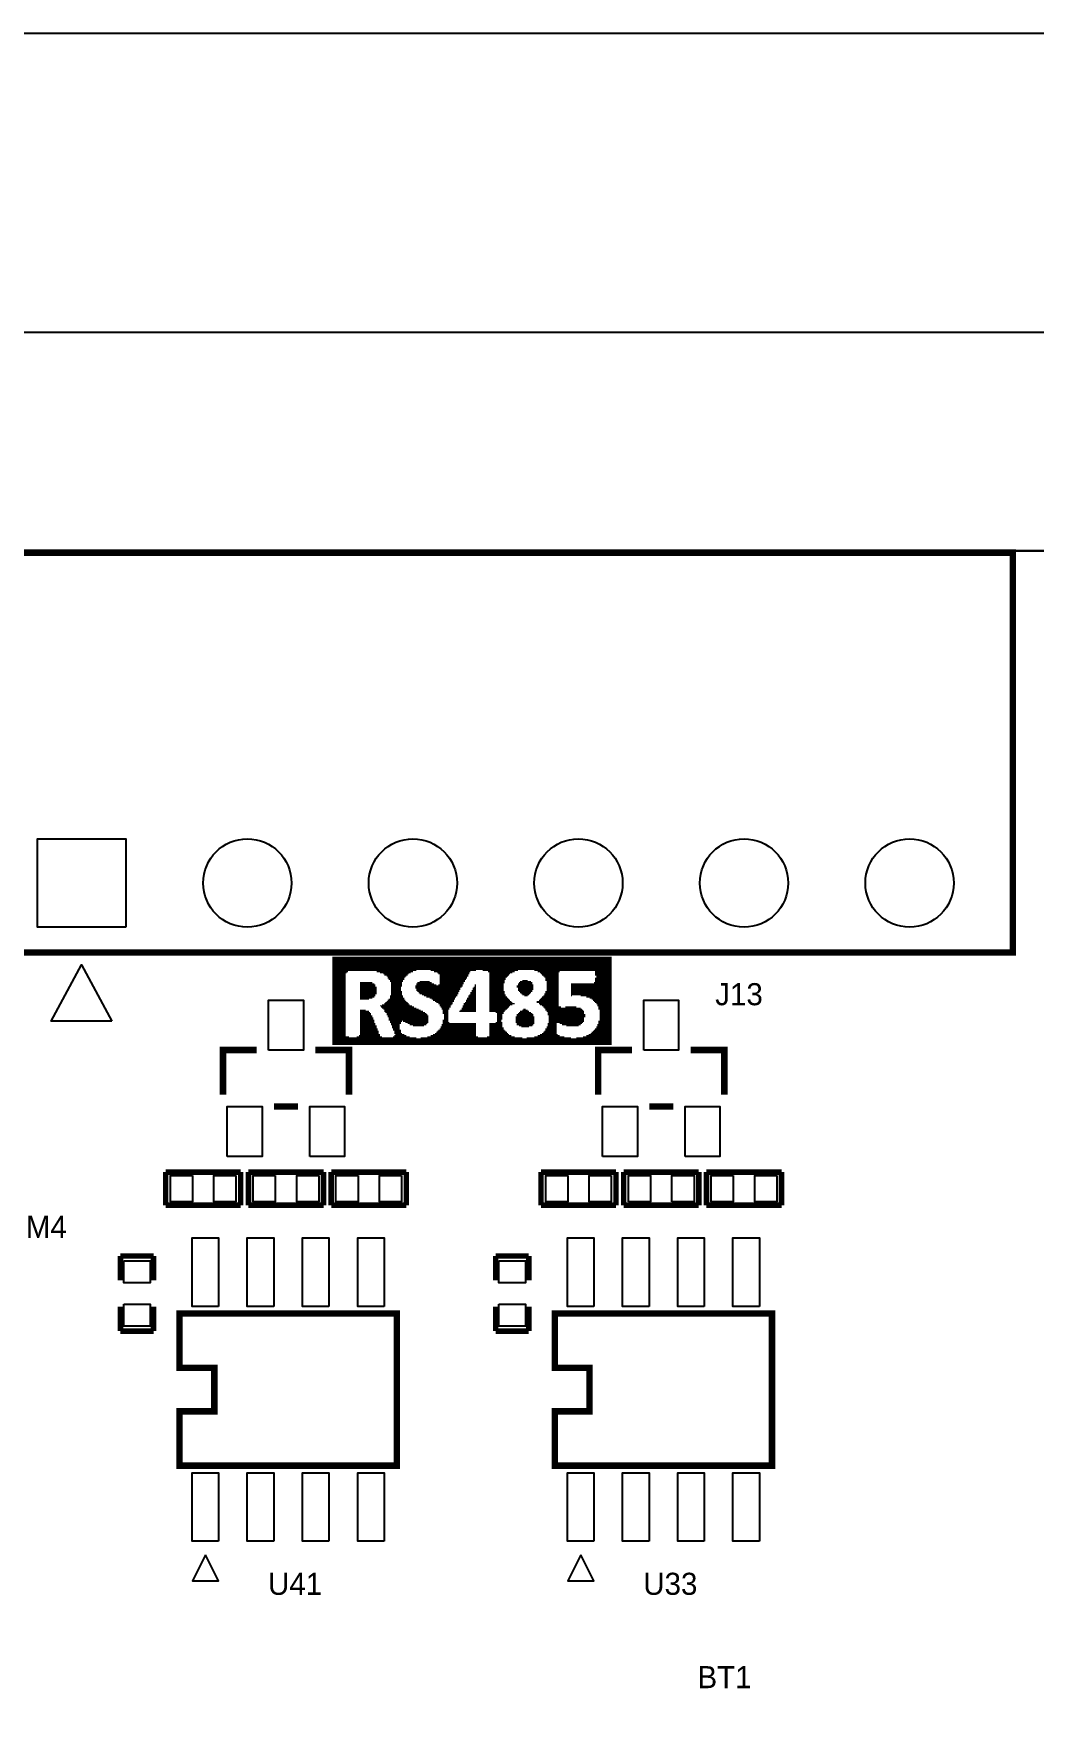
# Model space of a CAD drawing. Extents: x -41 to 160, y -9 to 129.
# Drawn here: x 2.19 to 25.23, y 85.16 to 123.7 of the extents above; entities that cross this region are included whole.
import ezdxf

# ---------------------------------------------------------------- set-up
doc = ezdxf.new("R2010")
doc.units = 0
for name, color, linetype in [('BG_DIMENSION', 7, 'CONTINUOUS'), ('BG_OUTLINE', 7, 'CONTINUOUS'), ('MA_PEN3', 7, 'CONTINUOUS'), ('PG_SILKSCREEN_TOP', 2, 'CONTINUOUS'), ('PIN_TOP', 1, 'CONTINUOUS'), ('RD_SILKSCREEN_TOP', 40, 'CONTINUOUS')]:
    doc.layers.add(name, color=color, linetype=linetype)

msp = doc.modelspace()

# ---------------------------------------------------------------- linework, layer by layer
at = {"layer": 'BG_DIMENSION'}
for points in [[(80.74152, 123.70054), (-7.49996, 123.70054)], [(80.94472, 116.82476), (-1.905102, 116.82476)], [(20.321295, 111.800081), (-38.265735, 111.800081)], [(73.872776, 111.800081), (-28.230195, 111.800081)]]:
    msp.add_lwpolyline(points, dxfattribs=at)
at = {"layer": 'BG_OUTLINE'}
msp.add_lwpolyline([(71.290942, -9.350096), (51.100101, -9.350096), (50.6, -8.849995), (50.6, -1.899996, 1.000004), (48.700106, -1.899996), (48.700106, -8.849995), (48.200005, -9.350096), (38.000102, -9.350096), (37.500001, -8.849995), (37.500001, 1.575003, 1.000005), (33.849996, 1.575003), (33.849996, -4.850003), (25.849986, -4.850003), (25.849986, 3.399917), (7.499985, 3.399917), (7.499985, -4.850003), (-6.571691, -4.850003, -0.401142), (-7.499985, -3.825977), (-7.49996, 110.871787, -0.401142), (-6.475933, 111.800081), (159.221475, 111.800081, -0.401142)], format="xyb", dxfattribs=at)
msp.add_lwpolyline([(159.221475, 111.800081), (-6.475933, 111.800081)], dxfattribs=at)
at = {"layer": 'MA_PEN3', "const_width": 0.0254}
for points in [[(9.07034, 102.44582), (15.49654, 102.44582)], [(9.07034, 102.42042), (15.49654, 102.42042)], [(9.07034, 102.39502), (15.49654, 102.39502)], [(9.07034, 102.36962), (15.49654, 102.36962)], [(9.07034, 102.34422), (15.49654, 102.34422)], [(9.07034, 102.31882), (15.49654, 102.31882)], [(9.07034, 102.29342), (15.49654, 102.29342)], [(9.07034, 102.26802), (15.49654, 102.26802)], [(9.07034, 102.24262), (15.49654, 102.24262)], [(9.07034, 102.21722), (15.49654, 102.21722)], [(9.07034, 102.19182), (15.49654, 102.19182)], [(9.07034, 102.16642), (15.49654, 102.16642)], [(9.07034, 102.14102), (11.00074, 102.14102)], [(9.07034, 102.11562), (9.42594, 102.11562)], [(10.08634, 102.11562), (10.92454, 102.11562)], [(11.33094, 102.14102), (12.37234, 102.14102)], [(11.40714, 102.11562), (12.24534, 102.11562)], [(12.52474, 102.14102), (13.33754, 102.14102)], [(12.65174, 102.11562), (13.26134, 102.11562)], [(13.71854, 102.14102), (15.49654, 102.14102)], [(13.79474, 102.11562), (14.30274, 102.11562)], [(15.11554, 102.11562), (15.49654, 102.11562)], [(9.07034, 102.09022), (9.40054, 102.09022)], [(9.07034, 102.06482), (9.37514, 102.06482)], [(9.07034, 102.03942), (9.37514, 102.03942)], [(9.07034, 102.01402), (9.37514, 102.01402)], [(9.07034, 101.98862), (9.37514, 101.98862)], [(9.07034, 101.96322), (9.37514, 101.96322)], [(9.07034, 101.93782), (9.37514, 101.93782)], [(9.07034, 101.91242), (9.37514, 101.91242)], [(9.07034, 101.88702), (9.37514, 101.88702)], [(9.07034, 101.86162), (9.37514, 101.86162)], [(9.07034, 101.83622), (9.37514, 101.83622)], [(9.07034, 101.81082), (9.37514, 101.81082)], [(9.07034, 101.78542), (9.37514, 101.78542)], [(9.07034, 101.76002), (9.37514, 101.76002)], [(9.07034, 101.73462), (9.37514, 101.73462)], [(9.70534, 101.86162), (9.98474, 101.86162)], [(9.70534, 101.83622), (10.03554, 101.83622)], [(9.70534, 101.81082), (10.06094, 101.81082)], [(9.70534, 101.78542), (10.06094, 101.78542)], [(9.70534, 101.76002), (10.08634, 101.76002)], [(9.70534, 101.73462), (10.08634, 101.73462)], [(10.16254, 102.09022), (10.87374, 102.09022)], [(10.23874, 102.06482), (10.82294, 102.06482)], [(10.26414, 102.03942), (10.79754, 102.03942)], [(10.31494, 102.01402), (10.77214, 102.01402)], [(10.34034, 101.98862), (10.74674, 101.98862)], [(10.34034, 101.96322), (10.72134, 101.96322)], [(10.36574, 101.93782), (10.72134, 101.93782)], [(10.39114, 101.91242), (10.69594, 101.91242)], [(10.39114, 101.88702), (10.69594, 101.88702)], [(10.41654, 101.86162), (10.67054, 101.86162)], [(10.41654, 101.83622), (10.67054, 101.83622)], [(10.41654, 101.81082), (10.67054, 101.81082)], [(10.41654, 101.78542), (10.67054, 101.78542)], [(10.41654, 101.76002), (10.64514, 101.76002)], [(10.41654, 101.73462), (10.64514, 101.73462)], [(10.97534, 101.78542), (12.06754, 101.78542)], [(10.97534, 101.76002), (12.04214, 101.76002)], [(10.97534, 101.73462), (12.01674, 101.73462)], [(11.00074, 101.83622), (11.40714, 101.83622)], [(11.00074, 101.81082), (11.45794, 101.81082)], [(11.02614, 101.86162), (11.35634, 101.86162)], [(11.07694, 101.88702), (11.30554, 101.88702)], [(11.48334, 102.09022), (12.21994, 102.09022)], [(11.50874, 102.06482), (12.21994, 102.06482)], [(11.50874, 101.81082), (12.06754, 101.81082)], [(11.53414, 102.03942), (12.19454, 102.03942)], [(11.53414, 102.01402), (12.19454, 102.01402)], [(11.53414, 101.98862), (12.16914, 101.98862)], [(11.53414, 101.96322), (12.16914, 101.96322)], [(11.53414, 101.93782), (12.14374, 101.93782)], [(11.53414, 101.91242), (12.11834, 101.91242)], [(11.53414, 101.88702), (12.11834, 101.88702)], [(11.53414, 101.86162), (12.09294, 101.86162)], [(11.53414, 101.83622), (12.09294, 101.83622)], [(12.29614, 101.73462), (12.37234, 101.73462)], [(12.32154, 101.76002), (12.37234, 101.76002)], [(12.34694, 101.81082), (12.37234, 101.81082)], [(12.34694, 101.78542), (12.37234, 101.78542)], [(12.67714, 102.09022), (13.21054, 102.09022)], [(12.67714, 102.06482), (13.15974, 102.06482)], [(12.67714, 102.03942), (13.13434, 102.03942)], [(12.67714, 102.01402), (13.10894, 102.01402)], [(12.67714, 101.98862), (13.08354, 101.98862)], [(12.67714, 101.96322), (13.05814, 101.96322)], [(12.67714, 101.93782), (13.05814, 101.93782)], [(12.67714, 101.91242), (13.03274, 101.91242)], [(12.67714, 101.88702), (13.03274, 101.88702)], [(12.67714, 101.86162), (13.03274, 101.86162)], [(12.67714, 101.83622), (13.00734, 101.83622)], [(12.67714, 101.81082), (13.00734, 101.81082)], [(12.67714, 101.78542), (13.00734, 101.78542)], [(12.67714, 101.76002), (13.00734, 101.76002)], [(12.67714, 101.73462), (13.00734, 101.73462)], [(13.31214, 101.78542), (13.69314, 101.78542)], [(13.31214, 101.76002), (13.69314, 101.76002)], [(13.33754, 101.83622), (13.66774, 101.83622)], [(13.33754, 101.81082), (13.69314, 101.81082)], [(13.33754, 101.73462), (13.69314, 101.73462)], [(13.36294, 101.86162), (13.66774, 101.86162)], [(13.38834, 101.88702), (13.64234, 101.88702)], [(13.43914, 101.91242), (13.56614, 101.91242)], [(13.84554, 102.09022), (14.27734, 102.09022)], [(13.87094, 102.06482), (14.27734, 102.06482)], [(13.89634, 102.03942), (14.27734, 102.03942)], [(13.92174, 102.01402), (14.27734, 102.01402)], [(13.94714, 101.98862), (14.27734, 101.98862)], [(13.97254, 101.96322), (14.27734, 101.96322)], [(13.97254, 101.93782), (14.27734, 101.93782)], [(13.97254, 101.91242), (14.27734, 101.91242)], [(13.99794, 101.88702), (14.27734, 101.88702)], [(13.99794, 101.86162), (14.27734, 101.86162)], [(13.99794, 101.83622), (14.27734, 101.83622)], [(13.99794, 101.81082), (14.27734, 101.81082)], [(13.99794, 101.78542), (14.27734, 101.78542)], [(13.99794, 101.76002), (14.27734, 101.76002)], [(13.99794, 101.73462), (14.27734, 101.73462)], [(14.55674, 101.83622), (15.49654, 101.83622)], [(14.55674, 101.81082), (15.49654, 101.81082)], [(14.55674, 101.78542), (15.49654, 101.78542)], [(14.55674, 101.76002), (15.49654, 101.76002)], [(14.55674, 101.73462), (15.49654, 101.73462)], [(15.09014, 101.86162), (15.49654, 101.86162)], [(15.11554, 102.09022), (15.49654, 102.09022)], [(15.11554, 102.06482), (15.49654, 102.06482)], [(15.11554, 102.03942), (15.49654, 102.03942)], [(15.11554, 101.96322), (15.49654, 101.96322)], [(15.11554, 101.93782), (15.49654, 101.93782)], [(15.11554, 101.91242), (15.49654, 101.91242)], [(15.11554, 101.88702), (15.49654, 101.88702)], [(15.14094, 102.01402), (15.49654, 102.01402)], [(15.14094, 101.98862), (15.49654, 101.98862)], [(9.07034, 101.70922), (9.37514, 101.70922)], [(9.07034, 101.68382), (9.37514, 101.68382)], [(9.07034, 101.65842), (9.37514, 101.65842)], [(9.07034, 101.63302), (9.37514, 101.63302)], [(9.07034, 101.60762), (9.37514, 101.60762)], [(9.07034, 101.58222), (9.37514, 101.58222)], [(9.07034, 101.55682), (9.37514, 101.55682)], [(9.07034, 101.53142), (9.37514, 101.53142)], [(9.07034, 101.50602), (9.37514, 101.50602)], [(9.07034, 101.48062), (9.37514, 101.48062)], [(9.07034, 101.45522), (9.37514, 101.45522)], [(9.07034, 101.42982), (9.37514, 101.42982)], [(9.07034, 101.40442), (9.37514, 101.40442)], [(9.07034, 101.37902), (9.37514, 101.37902)], [(9.07034, 101.35362), (9.37514, 101.35362)], [(9.70534, 101.70922), (10.08634, 101.70922)], [(9.70534, 101.68382), (10.08634, 101.68382)], [(9.70534, 101.65842), (10.08634, 101.65842)], [(9.70534, 101.63302), (10.08634, 101.63302)], [(9.70534, 101.60762), (10.08634, 101.60762)], [(9.70534, 101.58222), (10.06094, 101.58222)], [(9.70534, 101.55682), (10.06094, 101.55682)], [(9.70534, 101.53142), (10.03554, 101.53142)], [(9.70534, 101.50602), (9.98474, 101.50602)], [(9.70534, 101.48062), (9.90854, 101.48062)], [(10.21334, 101.35362), (10.84834, 101.35362)], [(10.26414, 101.37902), (10.82294, 101.37902)], [(10.28954, 101.40442), (10.79754, 101.40442)], [(10.31494, 101.42982), (10.77214, 101.42982)], [(10.34034, 101.45522), (10.74674, 101.45522)], [(10.36574, 101.48062), (10.72134, 101.48062)], [(10.39114, 101.55682), (10.69594, 101.55682)], [(10.39114, 101.53142), (10.69594, 101.53142)], [(10.39114, 101.50602), (10.72134, 101.50602)], [(10.41654, 101.70922), (10.64514, 101.70922)], [(10.41654, 101.68382), (10.64514, 101.68382)], [(10.41654, 101.65842), (10.67054, 101.65842)], [(10.41654, 101.63302), (10.67054, 101.63302)], [(10.41654, 101.60762), (10.67054, 101.60762)], [(10.41654, 101.58222), (10.67054, 101.58222)], [(11.00074, 101.70922), (12.01674, 101.70922)], [(11.00074, 101.68382), (11.99134, 101.68382)], [(11.02614, 101.65842), (11.99134, 101.65842)], [(11.05154, 101.63302), (11.96594, 101.63302)], [(11.07694, 101.60762), (11.96594, 101.60762)], [(11.12774, 101.58222), (11.94054, 101.58222)], [(11.17854, 101.55682), (11.94054, 101.55682)], [(11.22934, 101.53142), (11.91514, 101.53142)], [(11.30554, 101.50602), (11.88974, 101.50602)], [(11.35634, 101.48062), (11.88974, 101.48062)], [(11.38174, 101.45522), (11.86434, 101.45522)], [(11.43254, 101.42982), (11.86434, 101.42982)], [(11.45794, 101.40442), (11.83894, 101.40442)], [(11.50874, 101.37902), (11.83894, 101.37902)], [(11.53414, 101.35362), (11.81354, 101.35362)], [(12.09294, 101.37902), (12.37234, 101.37902)], [(12.09294, 101.35362), (12.37234, 101.35362)], [(12.11834, 101.40442), (12.37234, 101.40442)], [(12.14374, 101.45522), (12.37234, 101.45522)], [(12.14374, 101.42982), (12.37234, 101.42982)], [(12.16914, 101.50602), (12.37234, 101.50602)], [(12.16914, 101.48062), (12.37234, 101.48062)], [(12.19454, 101.55682), (12.37234, 101.55682)], [(12.19454, 101.53142), (12.37234, 101.53142)], [(12.21994, 101.58222), (12.37234, 101.58222)], [(12.24534, 101.63302), (12.37234, 101.63302)], [(12.24534, 101.60762), (12.37234, 101.60762)], [(12.27074, 101.68382), (12.37234, 101.68382)], [(12.27074, 101.65842), (12.37234, 101.65842)], [(12.29614, 101.70922), (12.37234, 101.70922)], [(12.67714, 101.70922), (13.00734, 101.70922)], [(12.67714, 101.68382), (13.00734, 101.68382)], [(12.67714, 101.65842), (13.03274, 101.65842)], [(12.67714, 101.63302), (13.03274, 101.63302)], [(12.67714, 101.60762), (13.03274, 101.60762)], [(12.67714, 101.58222), (13.05814, 101.58222)], [(12.67714, 101.55682), (13.05814, 101.55682)], [(12.67714, 101.53142), (13.08354, 101.53142)], [(12.67714, 101.50602), (13.10894, 101.50602)], [(12.67714, 101.48062), (13.13434, 101.48062)], [(12.67714, 101.45522), (13.15974, 101.45522)], [(12.67714, 101.42982), (13.18514, 101.42982)], [(12.67714, 101.40442), (13.21054, 101.40442)], [(12.67714, 101.37902), (13.26134, 101.37902)], [(12.67714, 101.35362), (13.21054, 101.35362)], [(13.33754, 101.70922), (13.69314, 101.70922)], [(13.33754, 101.68382), (13.66774, 101.68382)], [(13.36294, 101.65842), (13.66774, 101.65842)], [(13.38834, 101.63302), (13.64234, 101.63302)], [(13.41374, 101.60762), (13.61694, 101.60762)], [(13.43914, 101.58222), (13.59154, 101.58222)], [(13.48994, 101.55682), (13.56614, 101.55682)], [(13.76934, 101.42982), (14.27734, 101.42982)], [(13.76934, 101.40442), (14.27734, 101.40442)], [(13.82014, 101.45522), (14.27734, 101.45522)], [(13.82014, 101.37902), (14.27734, 101.37902)], [(13.84554, 101.48062), (14.27734, 101.48062)], [(13.84554, 101.35362), (14.27734, 101.35362)], [(13.87094, 101.50602), (14.27734, 101.50602)], [(13.89634, 101.53142), (14.27734, 101.53142)], [(13.92174, 101.55682), (14.27734, 101.55682)], [(13.94714, 101.60762), (14.27734, 101.60762)], [(13.94714, 101.58222), (14.27734, 101.58222)], [(13.97254, 101.65842), (14.27734, 101.65842)], [(13.97254, 101.63302), (14.27734, 101.63302)], [(13.99794, 101.70922), (14.27734, 101.70922)], [(13.99794, 101.68382), (14.27734, 101.68382)], [(14.55674, 101.70922), (15.49654, 101.70922)], [(14.55674, 101.68382), (15.49654, 101.68382)], [(14.55674, 101.65842), (15.49654, 101.65842)], [(14.55674, 101.63302), (15.49654, 101.63302)], [(14.55674, 101.60762), (15.49654, 101.60762)], [(14.55674, 101.58222), (15.49654, 101.58222)], [(14.55674, 101.55682), (14.58214, 101.55682)], [(14.78534, 101.55682), (15.49654, 101.55682)], [(14.91234, 101.53142), (15.49654, 101.53142)], [(14.98854, 101.50602), (15.49654, 101.50602)], [(15.03934, 101.48062), (15.49654, 101.48062)], [(15.06474, 101.45522), (15.49654, 101.45522)], [(15.09014, 101.42982), (15.49654, 101.42982)], [(15.11554, 101.40442), (15.49654, 101.40442)], [(15.14094, 101.37902), (15.49654, 101.37902)], [(15.16634, 101.35362), (15.49654, 101.35362)], [(9.07034, 101.32822), (9.37514, 101.32822)], [(9.07034, 101.30282), (9.37514, 101.30282)], [(9.07034, 101.27742), (9.37514, 101.27742)], [(9.07034, 101.25202), (9.37514, 101.25202)], [(9.07034, 101.22662), (9.37514, 101.22662)], [(9.07034, 101.20122), (9.37514, 101.20122)], [(9.07034, 101.17582), (9.37514, 101.17582)], [(9.07034, 101.15042), (9.37514, 101.15042)], [(9.07034, 101.12502), (9.37514, 101.12502)], [(9.07034, 101.09962), (9.37514, 101.09962)], [(9.07034, 101.07422), (9.37514, 101.07422)], [(9.07034, 101.04882), (9.37514, 101.04882)], [(9.07034, 101.02342), (9.37514, 101.02342)], [(9.07034, 100.99802), (9.37514, 100.99802)], [(9.07034, 100.97262), (9.37514, 100.97262)], [(9.70534, 101.22662), (9.83234, 101.22662)], [(9.70534, 101.20122), (9.90854, 101.20122)], [(9.70534, 101.17582), (9.93394, 101.17582)], [(9.70534, 101.15042), (9.95934, 101.15042)], [(9.70534, 101.12502), (9.95934, 101.12502)], [(9.70534, 101.09962), (9.98474, 101.09962)], [(9.70534, 101.07422), (9.98474, 101.07422)], [(9.70534, 101.04882), (10.01014, 101.04882)], [(9.70534, 101.02342), (10.01014, 101.02342)], [(9.70534, 100.99802), (10.03554, 100.99802)], [(9.70534, 100.97262), (10.03554, 100.97262)], [(10.16254, 101.32822), (10.89914, 101.32822)], [(10.18794, 101.30282), (10.94994, 101.30282)], [(10.21334, 101.27742), (11.00074, 101.27742)], [(10.23874, 101.25202), (11.05154, 101.25202)], [(10.26414, 101.22662), (11.10234, 101.22662)], [(10.26414, 101.20122), (11.15314, 101.20122)], [(10.28954, 101.17582), (11.20394, 101.17582)], [(10.31494, 101.15042), (11.22934, 101.15042)], [(10.31494, 101.12502), (11.25474, 101.12502)], [(10.34034, 101.09962), (11.28014, 101.09962)], [(10.34034, 101.07422), (11.28014, 101.07422)], [(10.36574, 101.04882), (11.28014, 101.04882)], [(10.36574, 101.02342), (11.28014, 101.02342)], [(10.36574, 100.99802), (11.28014, 100.99802)], [(10.39114, 100.97262), (10.67054, 100.97262)], [(10.69594, 100.97262), (11.28014, 100.97262)], [(11.53414, 101.32822), (11.78814, 101.32822)], [(11.55954, 101.30282), (11.78814, 101.30282)], [(11.58494, 101.27742), (11.76274, 101.27742)], [(11.58494, 101.25202), (11.76274, 101.25202)], [(11.61034, 101.22662), (11.73734, 101.22662)], [(11.61034, 101.20122), (11.73734, 101.20122)], [(11.61034, 101.17582), (11.73734, 101.17582)], [(11.61034, 101.15042), (11.73734, 101.15042)], [(11.61034, 100.99802), (11.73734, 100.99802)], [(11.61034, 100.97262), (11.73734, 100.97262)], [(11.63574, 101.12502), (11.73734, 101.12502)], [(11.63574, 101.09962), (11.73734, 101.09962)], [(11.63574, 101.07422), (11.73734, 101.07422)], [(11.63574, 101.04882), (11.73734, 101.04882)], [(11.63574, 101.02342), (11.73734, 101.02342)], [(11.99134, 101.20122), (12.37234, 101.20122)], [(12.01674, 101.22662), (12.37234, 101.22662)], [(12.04214, 101.27742), (12.37234, 101.27742)], [(12.04214, 101.25202), (12.37234, 101.25202)], [(12.06754, 101.32822), (12.37234, 101.32822)], [(12.06754, 101.30282), (12.37234, 101.30282)], [(12.67714, 101.32822), (13.15974, 101.32822)], [(12.67714, 101.30282), (13.13434, 101.30282)], [(12.67714, 101.27742), (13.10894, 101.27742)], [(12.67714, 101.25202), (13.08354, 101.25202)], [(12.67714, 101.22662), (13.05814, 101.22662)], [(12.67714, 101.20122), (13.03274, 101.20122)], [(12.82954, 101.17582), (13.00734, 101.17582)], [(12.85494, 101.15042), (13.00734, 101.15042)], [(12.85494, 101.12502), (12.98194, 101.12502)], [(12.85494, 101.09962), (12.98194, 101.09962)], [(12.85494, 101.07422), (12.98194, 101.07422)], [(12.85494, 101.04882), (12.98194, 101.04882)], [(12.85494, 101.02342), (12.98194, 101.02342)], [(12.85494, 100.99802), (12.95654, 100.99802)], [(12.85494, 100.97262), (12.95654, 100.97262)], [(13.28674, 101.07422), (13.71854, 101.07422)], [(13.28674, 101.04882), (13.71854, 101.04882)], [(13.28674, 101.02342), (13.71854, 101.02342)], [(13.28674, 100.99802), (13.71854, 100.99802)], [(13.28674, 100.97262), (13.71854, 100.97262)], [(13.31214, 101.12502), (13.69314, 101.12502)], [(13.31214, 101.09962), (13.69314, 101.09962)], [(13.33754, 101.15042), (13.66774, 101.15042)], [(13.36294, 101.17582), (13.64234, 101.17582)], [(13.38834, 101.20122), (13.59154, 101.20122)], [(13.43914, 101.22662), (13.56614, 101.22662)], [(13.46454, 101.25202), (13.51534, 101.25202)], [(13.89634, 101.32822), (14.27734, 101.32822)], [(13.92174, 101.30282), (14.32814, 101.30282)], [(13.94714, 101.27742), (14.78534, 101.27742)], [(13.97254, 101.25202), (14.81074, 101.25202)], [(13.97254, 101.22662), (14.83614, 101.22662)], [(13.99794, 101.20122), (14.86154, 101.20122)], [(14.02334, 101.17582), (14.86154, 101.17582)], [(14.02334, 101.15042), (14.86154, 101.15042)], [(14.02334, 101.12502), (14.88694, 101.12502)], [(14.04874, 101.09962), (14.88694, 101.09962)], [(14.04874, 101.07422), (14.88694, 101.07422)], [(14.04874, 101.04882), (14.86154, 101.04882)], [(14.04874, 101.02342), (14.86154, 101.02342)], [(14.04874, 100.99802), (14.86154, 100.99802)], [(14.04874, 100.97262), (14.86154, 100.97262)], [(14.42974, 101.30282), (14.68374, 101.30282)], [(15.16634, 101.32822), (15.49654, 101.32822)], [(15.19174, 101.30282), (15.49654, 101.30282)], [(15.19174, 101.27742), (15.49654, 101.27742)], [(15.19174, 101.25202), (15.49654, 101.25202)], [(15.19174, 100.97262), (15.49654, 100.97262)], [(15.21714, 101.22662), (15.49654, 101.22662)], [(15.21714, 101.20122), (15.49654, 101.20122)], [(15.21714, 101.17582), (15.49654, 101.17582)], [(15.21714, 101.15042), (15.49654, 101.15042)], [(15.21714, 101.12502), (15.49654, 101.12502)], [(15.21714, 101.09962), (15.49654, 101.09962)], [(15.21714, 101.07422), (15.49654, 101.07422)], [(15.21714, 101.04882), (15.49654, 101.04882)], [(15.21714, 101.02342), (15.49654, 101.02342)], [(15.21714, 100.99802), (15.49654, 100.99802)], [(9.07034, 100.94722), (9.37514, 100.94722)], [(9.07034, 100.92182), (9.37514, 100.92182)], [(9.07034, 100.89642), (9.37514, 100.89642)], [(9.07034, 100.87102), (9.37514, 100.87102)], [(9.07034, 100.84562), (9.37514, 100.84562)], [(9.07034, 100.82022), (9.37514, 100.82022)], [(9.07034, 100.79482), (9.37514, 100.79482)], [(9.07034, 100.76942), (9.37514, 100.76942)], [(9.07034, 100.74402), (9.37514, 100.74402)], [(9.07034, 100.71862), (9.37514, 100.71862)], [(9.07034, 100.69322), (9.37514, 100.69322)], [(9.07034, 100.66782), (9.37514, 100.66782)], [(9.07034, 100.64242), (9.37514, 100.64242)], [(9.07034, 100.61702), (9.45134, 100.61702)], [(9.07034, 100.59162), (11.00074, 100.59162)], [(9.62914, 100.61702), (10.21334, 100.61702)], [(9.67994, 100.64242), (10.16254, 100.64242)], [(9.70534, 100.94722), (10.03554, 100.94722)], [(9.70534, 100.92182), (10.06094, 100.92182)], [(9.70534, 100.89642), (10.06094, 100.89642)], [(9.70534, 100.87102), (10.08634, 100.87102)], [(9.70534, 100.84562), (10.08634, 100.84562)], [(9.70534, 100.82022), (10.08634, 100.82022)], [(9.70534, 100.79482), (10.11174, 100.79482)], [(9.70534, 100.76942), (10.11174, 100.76942)], [(9.70534, 100.74402), (10.13714, 100.74402)], [(9.70534, 100.71862), (10.13714, 100.71862)], [(9.70534, 100.69322), (10.13714, 100.69322)], [(9.70534, 100.66782), (10.16254, 100.66782)], [(10.39114, 100.94722), (10.64514, 100.94722)], [(10.41654, 100.92182), (10.64514, 100.92182)], [(10.41654, 100.89642), (10.61974, 100.89642)], [(10.44194, 100.87102), (10.61974, 100.87102)], [(10.44194, 100.84562), (10.61974, 100.84562)], [(10.44194, 100.82022), (10.61974, 100.82022)], [(10.46734, 100.79482), (10.61974, 100.79482)], [(10.46734, 100.76942), (10.64514, 100.76942)], [(10.46734, 100.61702), (10.84834, 100.61702)], [(10.49274, 100.74402), (10.64514, 100.74402)], [(10.49274, 100.71862), (10.64514, 100.71862)], [(10.49274, 100.69322), (10.67054, 100.69322)], [(10.49274, 100.64242), (10.77214, 100.64242)], [(10.51814, 100.66782), (10.72134, 100.66782)], [(10.74674, 100.94722), (11.28014, 100.94722)], [(10.79754, 100.92182), (11.25474, 100.92182)], [(10.84834, 100.89642), (11.22934, 100.89642)], [(10.92454, 100.87102), (11.17854, 100.87102)], [(11.10234, 100.59162), (13.43914, 100.59162)], [(11.25474, 100.61702), (12.42314, 100.61702)], [(11.33094, 100.64242), (12.37234, 100.64242)], [(11.38174, 100.66782), (12.37234, 100.66782)], [(11.43254, 100.69322), (12.37234, 100.69322)], [(11.45794, 100.71862), (12.37234, 100.71862)], [(11.48334, 100.74402), (12.37234, 100.74402)], [(11.50874, 100.76942), (12.37234, 100.76942)], [(11.53414, 100.79482), (12.37234, 100.79482)], [(11.55954, 100.84562), (12.37234, 100.84562)], [(11.55954, 100.82022), (12.37234, 100.82022)], [(11.58494, 100.89642), (12.37234, 100.89642)], [(11.58494, 100.87102), (12.37234, 100.87102)], [(11.61034, 100.94722), (11.76274, 100.94722)], [(11.61034, 100.92182), (12.37234, 100.92182)], [(12.62634, 100.61702), (13.26134, 100.61702)], [(12.67714, 100.92182), (12.98194, 100.92182)], [(12.67714, 100.89642), (12.98194, 100.89642)], [(12.67714, 100.87102), (12.98194, 100.87102)], [(12.67714, 100.84562), (12.98194, 100.84562)], [(12.67714, 100.82022), (13.00734, 100.82022)], [(12.67714, 100.79482), (13.00734, 100.79482)], [(12.67714, 100.76942), (13.03274, 100.76942)], [(12.67714, 100.74402), (13.05814, 100.74402)], [(12.67714, 100.71862), (13.08354, 100.71862)], [(12.67714, 100.69322), (13.10894, 100.69322)], [(12.67714, 100.66782), (13.13434, 100.66782)], [(12.67714, 100.64242), (13.18514, 100.64242)], [(12.82954, 100.94722), (12.98194, 100.94722)], [(13.28674, 100.94722), (13.71854, 100.94722)], [(13.31214, 100.92182), (13.71854, 100.92182)], [(13.31214, 100.89642), (13.69314, 100.89642)], [(13.36294, 100.87102), (13.66774, 100.87102)], [(13.41374, 100.84562), (13.59154, 100.84562)], [(13.54074, 100.59162), (14.55674, 100.59162)], [(13.71854, 100.61702), (14.40434, 100.61702)], [(13.79474, 100.64242), (14.30274, 100.64242)], [(13.84554, 100.66782), (14.25194, 100.66782)], [(13.89634, 100.69322), (14.22654, 100.69322)], [(13.92174, 100.71862), (14.22654, 100.71862)], [(13.94714, 100.74402), (14.22654, 100.74402)], [(13.97254, 100.79482), (14.22654, 100.79482)], [(13.97254, 100.76942), (14.22654, 100.76942)], [(13.99794, 100.84562), (14.22654, 100.84562)], [(13.99794, 100.82022), (14.22654, 100.82022)], [(14.02334, 100.92182), (14.22654, 100.92182)], [(14.02334, 100.89642), (14.22654, 100.89642)], [(14.02334, 100.87102), (14.22654, 100.87102)], [(14.04874, 100.94722), (14.83614, 100.94722)], [(14.30274, 100.92182), (14.81074, 100.92182)], [(14.35354, 100.89642), (14.78534, 100.89642)], [(14.45514, 100.87102), (14.73454, 100.87102)], [(14.68374, 100.59162), (15.49654, 100.59162)], [(14.83614, 100.61702), (15.49654, 100.61702)], [(14.91234, 100.64242), (15.49654, 100.64242)], [(14.96314, 100.66782), (15.49654, 100.66782)], [(15.01394, 100.69322), (15.49654, 100.69322)], [(15.03934, 100.71862), (15.49654, 100.71862)], [(15.06474, 100.74402), (15.49654, 100.74402)], [(15.09014, 100.76942), (15.49654, 100.76942)], [(15.11554, 100.79482), (15.49654, 100.79482)], [(15.14094, 100.84562), (15.49654, 100.84562)], [(15.14094, 100.82022), (15.49654, 100.82022)], [(15.16634, 100.89642), (15.49654, 100.89642)], [(15.16634, 100.87102), (15.49654, 100.87102)], [(15.19174, 100.94722), (15.49654, 100.94722)], [(15.19174, 100.92182), (15.49654, 100.92182)], [(9.07034, 100.56622), (15.49654, 100.56622)], [(9.07034, 100.54082), (15.49654, 100.54082)], [(9.07034, 100.51542), (15.49654, 100.51542)], [(9.07034, 100.49002), (15.49654, 100.49002)], [(9.07034, 100.46462), (15.49654, 100.46462)], [(9.07034, 100.43922), (15.49654, 100.43922)]]:
    msp.add_lwpolyline(points, dxfattribs=at)
at = {"layer": 'PG_SILKSCREEN_TOP'}
for points, const_width in [([(24.7269, 102.554888), (24.7269, 111.754895), (0.926897, 111.754895), (0.926897, 102.554888), (24.7269, 102.554888)], 0.150012), ([(6.550889, 99.287076), (6.550889, 100.311991), (7.326097, 100.311991)], 0.150089), ([(8.675903, 100.311991), (9.451111, 100.311991), (9.451111, 99.287076)], 0.150089), ([(15.186889, 99.287076), (15.186889, 100.311991), (15.962097, 100.311991)], 0.150089), ([(17.311903, 100.311991), (18.087111, 100.311991), (18.087111, 99.287076)], 0.150089), ([(7.725893, 99.011969), (8.276107, 99.011969)], 0.150089), ([(16.361893, 99.011969), (16.912107, 99.011969)], 0.150089), ([(5.2324, 97.50298), (5.2324, 96.74098)], 0.127), ([(6.9596, 97.50298), (5.2324, 97.50298)], 0.127), ([(6.9596, 96.74098), (6.9596, 97.50298)], 0.127), ([(7.1374, 97.50298), (7.1374, 96.74098)], 0.127), ([(8.8646, 97.50298), (7.1374, 97.50298)], 0.127), ([(8.8646, 96.74098), (8.8646, 97.50298)], 0.127), ([(9.0424, 97.50298), (9.0424, 96.74098)], 0.127), ([(10.7696, 97.50298), (9.0424, 97.50298)], 0.127), ([(10.7696, 96.74098), (10.7696, 97.50298)], 0.127), ([(13.8684, 97.50298), (13.8684, 96.74098)], 0.127), ([(15.5956, 97.50298), (13.8684, 97.50298)], 0.127), ([(15.5956, 96.74098), (15.5956, 97.50298)], 0.127), ([(17.5006, 97.50298), (15.7734, 97.50298)], 0.127), ([(15.7734, 97.50298), (15.7734, 96.74098)], 0.127), ([(17.5006, 96.74098), (17.5006, 97.50298)], 0.127), ([(17.6784, 97.50298), (17.6784, 96.74098)], 0.127), ([(19.4056, 97.50298), (17.6784, 97.50298)], 0.127), ([(19.4056, 96.74098), (19.4056, 97.50298)], 0.127), ([(5.2324, 96.74098), (6.9596, 96.74098)], 0.127), ([(7.1374, 96.74098), (8.8646, 96.74098)], 0.127), ([(9.0424, 96.74098), (10.7696, 96.74098)], 0.127), ([(13.8684, 96.74098), (15.5956, 96.74098)], 0.127), ([(15.7734, 96.74098), (17.5006, 96.74098)], 0.127), ([(17.6784, 96.74098), (19.4056, 96.74098)], 0.127), ([(4.191, 95.57258), (4.191, 95.01378)], 0.127), ([(4.953, 95.57258), (4.191, 95.57258)], 0.127), ([(4.953, 95.01378), (4.953, 95.57258)], 0.127), ([(12.827, 95.57258), (12.827, 95.01378)], 0.127), ([(13.589, 95.57258), (12.827, 95.57258)], 0.127), ([(13.589, 95.01378), (13.589, 95.57258)], 0.127), ([(4.191, 94.40418), (4.191, 93.84538)], 0.127), ([(4.953, 93.84538), (4.953, 94.40418)], 0.127), ([(12.827, 94.40418), (12.827, 93.84538)], 0.127), ([(13.589, 93.84538), (13.589, 94.40418)], 0.127), ([(10.550982, 90.749958), (5.550992, 90.749958), (5.550992, 91.999968), (6.350991, 91.999968), (6.350991, 92.999966), (5.550992, 92.999966), (5.550992, 94.249977), (10.550982, 94.249977), (10.550982, 90.749958)], 0.150012), ([(19.186982, 90.749958), (14.186992, 90.749958), (14.186992, 91.999968), (14.986991, 91.999968), (14.986991, 92.999966), (14.186992, 92.999966), (14.186992, 94.249977), (19.186982, 94.249977), (19.186982, 90.749958)], 0.150012), ([(4.191, 93.84538), (4.953, 93.84538)], 0.127), ([(12.827, 93.84538), (13.589, 93.84538)], 0.127)]:
    msp.add_lwpolyline(points, dxfattribs=dict(at, const_width=const_width))
for points in [[(3.995903, 100.972874), (2.595905, 100.972874), (3.295904, 102.272897)], [(6.150991, 88.699975), (5.850992, 88.099976), (6.45099, 88.099976)], [(14.786991, 88.699975), (14.486992, 88.099976), (15.08699, 88.099976)]]:
    msp.add_lwpolyline(points, close=True, dxfattribs=at)
at = {"layer": 'PIN_TOP'}
for points in [[(4.317898, 103.138884), (2.285898, 103.138884), (2.285898, 105.170884), (4.317898, 105.170884)], [(7.601001, 100.311966), (7.601001, 101.461976), (8.400999, 101.461976), (8.400999, 100.311966)], [(16.237001, 100.311966), (16.237001, 101.461976), (17.036999, 101.461976), (17.036999, 100.311966)], [(6.65099, 97.861984), (6.65099, 99.011994), (7.450988, 99.011994), (7.450988, 97.861984)], [(8.551012, 97.861984), (8.551012, 99.011994), (9.35101, 99.011994), (9.35101, 97.861984)], [(15.28699, 97.861984), (15.28699, 99.011994), (16.086988, 99.011994), (16.086988, 97.861984)], [(17.187012, 97.861984), (17.187012, 99.011994), (17.98701, 99.011994), (17.98701, 97.861984)], [(5.849899, 97.42678), (5.849899, 96.81718), (5.341899, 96.81718), (5.341899, 97.42678)], [(6.850101, 97.42678), (6.850101, 96.81718), (6.342101, 96.81718), (6.342101, 97.42678)], [(7.754899, 97.42678), (7.754899, 96.81718), (7.246899, 96.81718), (7.246899, 97.42678)], [(8.755101, 97.42678), (8.755101, 96.81718), (8.247101, 96.81718), (8.247101, 97.42678)], [(9.659899, 97.42678), (9.659899, 96.81718), (9.151899, 96.81718), (9.151899, 97.42678)], [(10.660101, 97.42678), (10.660101, 96.81718), (10.152101, 96.81718), (10.152101, 97.42678)], [(14.485899, 97.42678), (14.485899, 96.81718), (13.977899, 96.81718), (13.977899, 97.42678)], [(15.486101, 97.42678), (15.486101, 96.81718), (14.978101, 96.81718), (14.978101, 97.42678)], [(15.882899, 96.81718), (15.882899, 97.42678), (16.390899, 97.42678), (16.390899, 96.81718)], [(16.883101, 96.81718), (16.883101, 97.42678), (17.391101, 97.42678), (17.391101, 96.81718)], [(18.295899, 97.42678), (18.295899, 96.81718), (17.787899, 96.81718), (17.787899, 97.42678)], [(19.296101, 97.42678), (19.296101, 96.81718), (18.788101, 96.81718), (18.788101, 97.42678)], [(6.450787, 94.412562), (5.841187, 94.412562), (5.841187, 95.987362), (6.450787, 95.987362)], [(7.720787, 94.412562), (7.111187, 94.412562), (7.111187, 95.987362), (7.720787, 95.987362)], [(8.990787, 94.412562), (8.381187, 94.412562), (8.381187, 95.987362), (8.990787, 95.987362)], [(10.260787, 94.412562), (9.651187, 94.412562), (9.651187, 95.987362), (10.260787, 95.987362)], [(15.086787, 94.412562), (14.477187, 94.412562), (14.477187, 95.987362), (15.086787, 95.987362)], [(16.356787, 94.412562), (15.747187, 94.412562), (15.747187, 95.987362), (16.356787, 95.987362)], [(17.626787, 94.412562), (17.017187, 94.412562), (17.017187, 95.987362), (17.626787, 95.987362)], [(18.896787, 94.412562), (18.287187, 94.412562), (18.287187, 95.987362), (18.896787, 95.987362)], [(4.2672, 95.463081), (4.8768, 95.463081), (4.8768, 94.955081), (4.2672, 94.955081)], [(12.9032, 95.463081), (13.5128, 95.463081), (13.5128, 94.955081), (12.9032, 94.955081)], [(4.2672, 94.462879), (4.8768, 94.462879), (4.8768, 93.954879), (4.2672, 93.954879)], [(12.9032, 94.462879), (13.5128, 94.462879), (13.5128, 93.954879), (12.9032, 93.954879)], [(6.450787, 89.012573), (5.841187, 89.012573), (5.841187, 90.587373), (6.450787, 90.587373)], [(7.720787, 89.012573), (7.111187, 89.012573), (7.111187, 90.587373), (7.720787, 90.587373)], [(8.990787, 89.012573), (8.381187, 89.012573), (8.381187, 90.587373), (8.990787, 90.587373)], [(10.260787, 89.012573), (9.651187, 89.012573), (9.651187, 90.587373), (10.260787, 90.587373)], [(15.086787, 89.012573), (14.477187, 89.012573), (14.477187, 90.587373), (15.086787, 90.587373)], [(16.356787, 89.012573), (15.747187, 89.012573), (15.747187, 90.587373), (16.356787, 90.587373)], [(17.626787, 89.012573), (17.017187, 89.012573), (17.017187, 90.587373), (17.626787, 90.587373)], [(18.896787, 89.012573), (18.287187, 89.012573), (18.287187, 90.587373), (18.896787, 90.587373)]]:
    msp.add_lwpolyline(points, close=True, dxfattribs=at)
for centre in [(7.111898, 104.154884), (10.921898, 104.154884), (14.731898, 104.154884), (18.541898, 104.154884), (22.351898, 104.154884)]:
    msp.add_circle(centre, 1.016, dxfattribs=at)

# ---------------------------------------------------------------- texts
at = {"layer": 'RD_SILKSCREEN_TOP'}
for s, p in [('J13', (17.87906, 101.342596)), ('M4', (2.013509, 95.989343)), ('U41', (7.586802, 87.776787)), ('U33', (16.222802, 87.776787)), ('BT1', (17.47012, 85.629318))]:
    msp.add_text(s, height=0.508, dxfattribs=at).set_placement(p)

doc.saveas('drawing.dxf')
